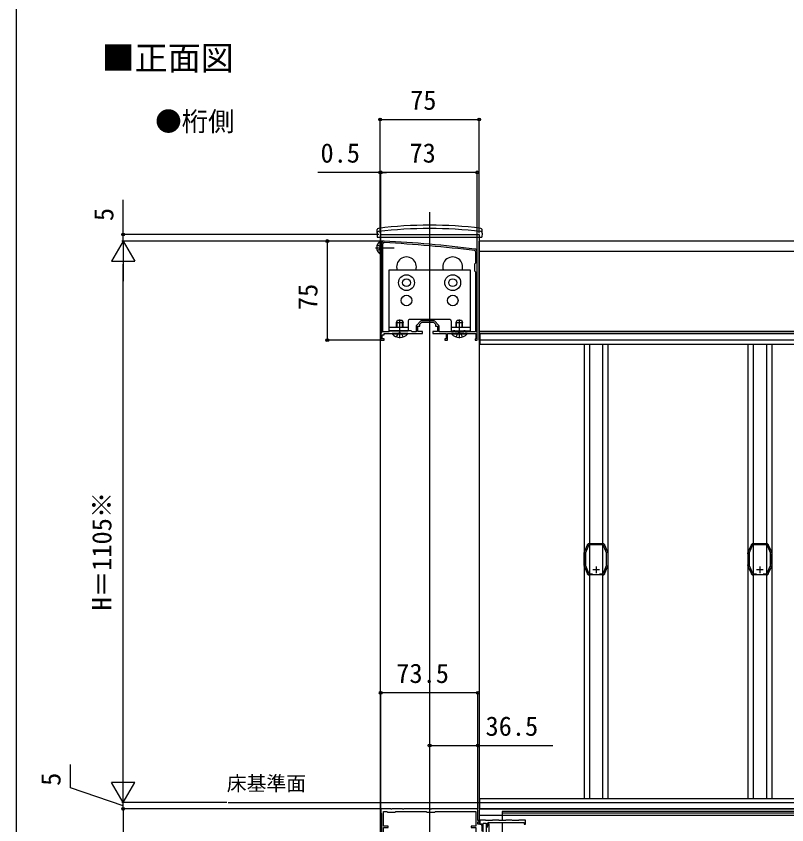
# Model space of a CAD drawing. Units: millimetres, scale not verified. Extents: x -875 to 875, y -1304 to 1296.
# Drawn here: x -875 to -292, y -722 to -110 of the extents above; entities that cross this region are included whole.
import ezdxf
from ezdxf.enums import TextEntityAlignment as Align

# ---------------------------------------------------------------- set-up
doc = ezdxf.new("R2010")
doc.units = ezdxf.units.MM
doc.header["$LTSCALE"] = 8
for name, color, linetype in [('0-1_USER1', 3, 'Continuous'), ('0-2_YKK_11', 7, 'Continuous'), ('0-3_YKK_11E', 7, 'Continuous'), ('0-4_YKK_12', 2, 'Continuous'), ('0-5_YKK_13', 4, 'Continuous'), ('0-6_YKK_D', 6, 'Continuous'), ('0-7_YKK_ZWAK', 7, 'Continuous')]:
    doc.layers.add(name, color=color, linetype=linetype)
doc.styles.add('ＭＳ ゴシック', font='')
doc.styles.get('ＭＳ ゴシック').set_extended_font_data('MS Gothic')

msp = doc.modelspace()

# ---------------------------------------------------------------- linework, layer by layer
at = {"layer": '0-2_YKK_11'}
for p, q in [((-597.3, -349.152), (-597.3, -282.352)), ((-568.936, -341.092), (-571.761, -343.916)), ((-559.124, -340.652), (-567.876, -340.652)), ((-555.239, -343.916), (-558.064, -341.092))]:
    msp.add_line(p, q, dxfattribs=at)
for points in [[(-598.5, -282.352), (-598.5, -349.852), (-599, -350.352), (-599, -355.352), (-596.5, -355.352), (-596.5, -354.352), (-598, -354.352), (-598, -351.352), (-596.5, -351.352), (-596.5, -350.352), (-589.958, -350.352), (-589.775, -350.232), (-589.225, -350.232), (-589.042, -350.352), (-584.958, -350.352), (-584.775, -350.232), (-584.225, -350.232), (-584.042, -350.352), (-578.958, -350.352), (-578.775, -350.232), (-578.225, -350.232), (-578.042, -350.352), (-567.5, -350.352), (-567.5, -348.852), (-571, -348.852), (-571, -344.852), (-569.5, -344.852), (-569.5, -343.352), (-568, -341.852), (-563.958, -341.852), (-563.775, -341.732), (-563.225, -341.732), (-563.042, -341.852), (-559, -341.852), (-557.5, -343.352), (-557.5, -344.852), (-556, -344.852), (-556, -348.852), (-559.5, -348.852), (-559.5, -350.352)], [(-559.5, -350.352), (-549.5, -350.352), (-549.5, -354.352), (-550.5, -354.352), (-550.5, -355.352), (-548.5, -355.352), (-548.5, -350.352), (-539.958, -350.352), (-539.775, -350.232), (-539.225, -350.232), (-539.042, -350.352), (-527, -350.352), (-527, -354.061), (-527.25, -354.357), (-527.5, -354.652), (-527.5, -355.352), (-526, -355.352), (-526, -288.352)], [(-527.2, -288.352), (-527.2, -297.052), (-528, -297.852), (-528, -302.852), (-527.2, -303.652), (-527.2, -349.152), (-535.1, -349.152), (-535.1, -348.352), (-536, -348.352), (-536, -349.152), (-543, -349.152), (-543, -348.352), (-543.9, -348.352), (-543.9, -349.152), (-554.8, -349.152), (-554.8, -344.977)], [(-572.2, -344.977), (-572.2, -349.152), (-575.2, -349.152), (-576, -348.352), (-592, -348.352), (-592.8, -349.152), (-597.3, -349.152)], [(-526.5, -710.352), (-560.542, -710.352), (-560.725, -710.472), (-561.275, -710.472), (-561.458, -710.352), (-581.542, -710.352), (-581.725, -710.472), (-582.275, -710.472), (-582.458, -710.352), (-590.542, -710.352), (-590.725, -710.472), (-591.275, -710.472), (-591.458, -710.352), (-599, -710.352), (-599, -713.352), (-598.5, -713.852)], [(-598.5, -713.852), (-598.5, -855.352), (-593.5, -855.352), (-593.5, -853.352), (-596.5, -853.352), (-596.5, -762.852), (-525.5, -762.852), (-525.5, -758.352)], [(-522.5, -722.852), (-522.5, -721.852), (-525.5, -721.852), (-525.5, -720.152), (-524.5, -720.152), (-524.5, -719.152), (-525.5, -719.152), (-525.5, -711.352)], [(-517.1, -720.652), (-490.5, -720.652), (-490.5, -721.852), (-489.5, -721.852), (-489.5, -718.852), (-494.35, -718.852), (-494.65, -719.152), (-499.35, -719.152), (-499.65, -718.852), (-504.35, -718.852), (-504.65, -719.152), (-509.35, -719.152), (-509.65, -718.852), (-514.35, -718.852), (-514.65, -719.152), (-519.35, -719.152), (-519.65, -718.852), (-524, -718.852), (-524, -721.852), (-522.5, -721.852), (-522.5, -727.277)], [(-521.5, -727.753), (-521.5, -721.152), (-519.1, -721.152), (-519.1, -727.852)], [(-517, -729.052), (-517, -721.922), (-517.445, -721.803), (-518.2, -723.111)], [(-518.1, -724.352), (-518.1, -721.652)]]:
    msp.add_lwpolyline(points, dxfattribs=at)
msp.add_lwpolyline([(-527, -761.352), (-597, -761.352), (-597, -724.352), (-593.5, -724.352), (-593.5, -723.352), (-597, -723.352), (-597, -712.352), (-594.5, -712.352), (-594, -712.852), (-588, -712.852), (-587.5, -712.352), (-564.5, -712.352), (-564, -712.852), (-558, -712.852), (-557.5, -712.352), (-527, -712.352), (-527, -723.352), (-530.5, -723.352), (-530.5, -724.352), (-527, -724.352)], close=True, dxfattribs=at)
for centre, radius, start, end in [((-596.5, -282.352), 2, 86.9684, 180.00001), ((-596.5, -282.352), 0.8, 86.96839, 180.00001), ((-649.281, -1278.951), 998.796, 83.01993, 86.96841), ((-649.281, -1278.951), 999.996, 83.01993, 86.96841), ((-528, -288.352), 0.8, 0.00001, 83.01993), ((-528, -288.352), 2, 0.00001, 83.01993), ((-567.876, -342.152), 1.5, 90.00002, 135.00001), ((-559.124, -342.152), 1.5, 44.99999, 89.99998), ((-570.7, -344.977), 1.5, 134.99999, 179.99998), ((-556.3, -344.977), 1.5, 0.00002, 45.00001), ((-526.5, -711.352), 1, 0.00001, 89.99999), ((-517.1, -721.652), 1, 90.00001, 179.99999)]:
    msp.add_arc(centre, radius, start, end, dxfattribs=at)
at = {"layer": '0-3_YKK_11E'}
for p, q in [((-433.5, -529.253), (-438.5, -529.253)), ((-436, -526.753), (-436, -531.753)), ((-309.5, -529.253), (-314.5, -529.253)), ((-312, -526.753), (-312, -531.753))]:
    msp.add_line(p, q, dxfattribs=at)
for points in [[(-444.883, -515.953), (-444.683, -515.476), (-444.585, -515.374), (-444.488, -515.271), (-442.409, -510.327), (-442.403, -510.19), (-442.388, -510.035)], [(-433.41, -532.252), (-430.598, -532.252), (-428, -526.07), (-428, -516.434), (-430.556, -510.352), (-441.444, -510.352), (-444, -516.434), (-444, -526.071), (-441.402, -532.252), (-438.59, -532.252)], [(-441.22, -509.26), (-441.072, -509.306), (-440.943, -509.352)], [(-440.943, -509.352), (-431.057, -509.352), (-430.929, -509.306), (-430.78, -509.26)], [(-429.613, -510.035), (-429.597, -510.19), (-429.591, -510.327), (-427.512, -515.271), (-427.415, -515.374), (-427.317, -515.476), (-427.117, -515.953)], [(-320.883, -515.953), (-320.683, -515.476), (-320.585, -515.374), (-320.488, -515.271), (-318.409, -510.327), (-318.403, -510.19), (-318.388, -510.035)], [(-309.41, -532.252), (-306.598, -532.252), (-304, -526.07), (-304, -516.434), (-306.556, -510.352), (-317.444, -510.352), (-320, -516.434), (-320, -526.071), (-317.402, -532.252), (-314.59, -532.252)], [(-317.22, -509.26), (-317.072, -509.306), (-316.943, -509.352)], [(-316.943, -509.352), (-307.057, -509.352), (-306.929, -509.306), (-306.78, -509.26)], [(-305.613, -510.035), (-305.597, -510.19), (-305.591, -510.327), (-303.512, -515.271), (-303.415, -515.374), (-303.317, -515.476), (-303.117, -515.953)], [(-445, -525.97), (-445, -525.452), (-444.95, -525.32), (-444.9, -525.188), (-444.9, -517.317), (-444.95, -517.185), (-445, -517.052), (-445, -516.534)], [(-427, -516.534), (-427, -517.052), (-427.05, -517.185), (-427.1, -517.317), (-427.1, -525.188), (-427.05, -525.32), (-427, -525.452), (-427, -525.97)], [(-321, -525.97), (-321, -525.452), (-320.95, -525.32), (-320.9, -525.188), (-320.9, -517.317), (-320.95, -517.185), (-321, -517.052), (-321, -516.534)], [(-303, -516.534), (-303, -517.052), (-303.05, -517.185), (-303.1, -517.317), (-303.1, -525.188), (-303.05, -525.32), (-303, -525.452), (-303, -525.97)], [(-442.388, -532.469), (-442.403, -532.314), (-442.409, -532.177), (-444.488, -527.233), (-444.585, -527.131), (-444.683, -527.028), (-444.883, -526.551)], [(-427.117, -526.551), (-427.317, -527.028), (-427.415, -527.131), (-427.512, -527.233), (-429.591, -532.177), (-429.597, -532.314), (-429.612, -532.469)], [(-318.388, -532.469), (-318.403, -532.314), (-318.409, -532.177), (-320.488, -527.233), (-320.585, -527.131), (-320.683, -527.028), (-320.883, -526.551)], [(-303.117, -526.551), (-303.317, -527.028), (-303.415, -527.131), (-303.512, -527.233), (-305.591, -532.177), (-305.597, -532.314), (-305.612, -532.469)], [(-430.78, -533.245), (-430.929, -533.199), (-431.057, -533.152), (-440.943, -533.152), (-441.071, -533.199), (-441.22, -533.245)], [(-306.78, -533.245), (-306.929, -533.199), (-307.057, -533.152), (-316.943, -533.152), (-317.071, -533.199), (-317.22, -533.245)]]:
    msp.add_lwpolyline(points, dxfattribs=at)
for centre, start, end in [((-441.07, -510.752), 95.73925, 151.44438), ((-430.93, -510.752), 28.55565, 84.26079), ((-317.07, -510.752), 95.73925, 151.44438), ((-306.93, -510.752), 28.55565, 84.26079), ((-443.5, -516.534), 157.21255, 180.00006), ((-428.5, -516.534), 359.99998, 22.78771), ((-319.5, -516.534), 157.21255, 180.00006), ((-304.5, -516.534), 359.99998, 22.78771), ((-443.5, -525.97), 180, 202.78773), ((-428.5, -525.97), 337.21234, 0.00008), ((-319.5, -525.97), 180, 202.78773), ((-304.5, -525.97), 337.21234, 0.00008), ((-441.07, -531.752), 208.55592, 264.26083), ((-430.93, -531.752), 275.73914, 331.44347), ((-317.07, -531.752), 208.55592, 264.26083), ((-306.93, -531.752), 275.73914, 331.44347)]:
    msp.add_arc(centre, 1.5, start, end, dxfattribs=at)
at = {"layer": '0-4_YKK_12'}
for p, q in [((-562, -258.352), (-562, -1205.352)), ((-599.5, -275.352), (-599.5, -277.352)), ((-599.5, -275.352), (-524.5, -275.352)), ((-524.5, -275.352), (-524.5, -277.352)), ((-599.5, -277.352), (-599.5, -733.852)), ((-524.5, -277.352), (-524.5, -721.852)), ((-524.5, -355.355), (-524.5, -280.355)), ((400.5, -280.355), (-524.5, -280.355)), ((400.5, -288.355), (-524.5, -288.355)), ((400.5, -348.855), (-524.5, -348.855)), ((400.5, -350.355), (-524.5, -350.355)), ((-524, -350.352), (-113.5, -350.352)), ((400.5, -355.355), (-524.5, -355.355)), ((-524, -358.352), (-113.5, -358.352)), ((-445, -358.352), (-445, -702.352)), ((-440.943, -358.352), (-440.943, -702.352)), ((-431.057, -358.352), (-431.057, -702.352)), ((-427, -358.352), (-427, -702.352)), ((-321, -358.352), (-321, -702.352)), ((-316.943, -358.352), (-316.943, -702.352)), ((-307.057, -358.352), (-307.057, -702.352)), ((-303, -358.352), (-303, -702.352)), ((-524, -702.352), (-77.5, -702.352)), ((-524, -710.352), (-524, -702.352)), ((-714.5, -705.352), (475.5, -705.352)), ((400.5, -710.352), (-524.5, -710.352)), ((-524.5, -710.352), (-524.5, -716.352)), ((400.5, -715.352), (-524.5, -715.352)), ((-524, -710.352), (-77.5, -710.352)), ((383, -712.352), (-507, -712.352)), ((-507, -712.352), (-507, -719.152)), ((383, -713.552), (-507, -713.552)), ((-507, -720.652), (-507, -755.352))]:
    msp.add_line(p, q, dxfattribs=at)
msp.add_lwpolyline([(-524, -350.352), (-524, -355.352), (-524, -358.352)], dxfattribs=at)
for centre in [(-579.5, -299.852), (-544.5, -299.852)]:
    msp.add_arc(centre, 7.5, 340.52879, 199.47121, dxfattribs=at)
at = {"layer": '0-5_YKK_13'}
for p, q in [((-601.7, -274.352), (-601.653, -271.685)), ((-601.7, -274.352), (-601.648, -277.352)), ((-522.3, -274.352), (-522.352, -277.352)), ((-522.3, -274.352), (-522.347, -271.685)), ((-601.648, -277.352), (-522.352, -277.352)), ((-599.727, -280.602), (-599.5, -280.602)), ((-599.727, -280.602), (-599.727, -290.102)), ((-599.5, -280.602), (-599.5, -290.102)), ((-603, -285.352), (-588.946, -285.352)), ((-601.609, -283.202), (-599.593, -284.207)), ((-601.609, -287.502), (-599.593, -286.497)), ((-599.593, -284.207), (-598.984, -285.352)), ((-599.593, -286.497), (-598.984, -285.352)), ((-599.727, -290.102), (-599.5, -290.102)), ((-587, -342.052), (-586.2, -340.352)), ((-587, -345.452), (-587, -342.052)), ((-587, -342.052), (-582, -342.052)), ((-586.567, -345.452), (-586.567, -341.132)), ((-586.2, -340.352), (-582.8, -340.352)), ((-584.5, -353.852), (-584.5, -339.853)), ((-582.8, -340.352), (-582, -342.052)), ((-582.433, -345.452), (-582.433, -341.132)), ((-582, -345.452), (-582, -342.052)), ((-578.25, -340.852), (-578.25, -348.352)), ((-546.75, -339.852), (-577.25, -339.852)), ((-542, -342.052), (-541.2, -340.352)), ((-542, -345.452), (-542, -342.052)), ((-542, -342.052), (-537, -342.052)), ((-541.567, -345.452), (-541.567, -341.132)), ((-541.2, -340.352), (-537.8, -340.352)), ((-539.5, -353.852), (-539.5, -339.853)), ((-537.8, -340.352), (-537, -342.052)), ((-537.433, -345.452), (-537.433, -341.132)), ((-537, -345.452), (-537, -342.052)), ((-593, -345.452), (-578.25, -345.452)), ((-545.75, -345.452), (-531, -345.452)), ((-542, -349.152), (-542, -348.352)), ((-541.567, -349.152), (-541.567, -348.352)), ((-537.433, -349.152), (-537.433, -348.352)), ((-537, -349.152), (-537, -348.352)), ((-578.6, -350.352), (-590.4, -350.352)), ((-590.4, -350.6), (-590.4, -350.352)), ((-590.4, -350.6), (-578.6, -350.6)), ((-587, -352.935), (-585.645, -350.217)), ((-584.5, -349.609), (-585.645, -350.217)), ((-584.5, -349.609), (-583.355, -350.217)), ((-582, -352.935), (-583.355, -350.217)), ((-578.6, -350.6), (-578.6, -350.352)), ((-533.6, -350.352), (-545.4, -350.352)), ((-545.4, -350.6), (-545.4, -350.352)), ((-545.4, -350.6), (-533.6, -350.6)), ((-542, -352.935), (-540.645, -350.217)), ((-539.5, -349.609), (-540.645, -350.217)), ((-539.5, -349.609), (-538.355, -350.217)), ((-537, -352.935), (-538.355, -350.217)), ((-533.6, -350.6), (-533.6, -350.352))]:
    msp.add_line(p, q, dxfattribs=at)
for points in [[(-531, -348.352), (-531, -302.352), (-593, -302.352), (-593, -348.352), (-578.25, -348.352)], [(-545.75, -340.852), (-545.75, -348.352), (-531, -348.352)]]:
    msp.add_lwpolyline(points, dxfattribs=at)
for centre, radius in [((-579.5, -311.852), 6), ((-544.5, -311.852), 6), ((-579.5, -311.852), 3), ((-544.5, -311.852), 3), ((-579.5, -325.352), 4), ((-544.5, -325.352), 4)]:
    msp.add_circle(centre, radius, dxfattribs=at)
for centre, radius, start, end in [((-562, -588.352), 320, 83.0403, 96.9597), ((-600.697, -274.199), 1, 97.02227, 179), ((-600.654, -271.703), 1, 96.9597, 179), ((-562, -588.352), 317.528, 82.97773, 97.02227), ((-523.346, -271.703), 1, 1, 83.0403), ((-523.303, -274.199), 1, 1, 82.97773), ((-595.9, -285.352), 6.1, 128.85935, 231.14065), ((-577.25, -340.852), 1, 90, 180), ((-546.75, -340.852), 1, 0, 90), ((-584.5, -345.652), 7.7, 219.98312, 320.01688), ((-539.5, -345.652), 7.7, 219.98312, 320.01688)]:
    msp.add_arc(centre, radius, start, end, dxfattribs=at)
at = {"layer": '0-6_YKK_D'}
for p, q in [((-599.5, -258.352), (-599.5, -187.352)), ((-599.5, -188.352), (-524.5, -188.352)), ((-524.5, -274.352), (-524.5, -187.352)), ((-599.5, -228.352), (-646.6, -228.352)), ((-599.5, -274.352), (-599.5, -227.352)), ((-599, -228.352), (-599.5, -228.352)), ((-599, -349.477), (-599, -227.352)), ((-599, -349.477), (-599, -227.352)), ((-526, -228.352), (-599, -228.352)), ((-599, -228.352), (-594.7, -228.352)), ((-526, -287.352), (-526, -227.352)), ((-794, -275.352), (-794, -249.161)), ((-600.5, -275.352), (-795, -275.352)), ((-794, -280.352), (-794, -275.352)), ((-794, -280.352), (-802.75, -295.508)), ((-597.5, -280.352), (-795, -280.352)), ((-597.5, -280.352), (-795, -280.352)), ((-794, -280.352), (-794, -284.652)), ((-794, -280.352), (-785.25, -295.508)), ((-794, -280.352), (-794, -310.663)), ((-597.5, -280.352), (-640.5, -280.352)), ((-639.5, -280.352), (-639.5, -355.352)), ((-802.75, -295.508), (-785.25, -295.508)), ((-794, -687.852), (-794, -297.852)), ((-599.7, -355.352), (-640.5, -355.352)), ((-599, -709.652), (-599, -621.352)), ((-525.5, -622.352), (-599, -622.352)), ((-525.5, -710.352), (-525.5, -621.352)), ((-525.5, -710.352), (-525.5, -661.352)), ((-794, -705.352), (-794, -675.041)), ((-794, -705.352), (-802.75, -690.197)), ((-785.25, -690.197), (-802.75, -690.197)), ((-794, -705.352), (-785.25, -690.197)), ((-794, -705.352), (-794, -701.052)), ((-715.5, -705.352), (-795, -705.352)), ((-715.5, -705.352), (-795, -705.352)), ((-794, -710.352), (-794, -705.352)), ((-794, -710.352), (-794, -705.352)), ((-599.7, -710.352), (-795, -710.352)), ((-599.7, -710.352), (-795, -710.352)), ((-794, -710.352), (-794, -855.352)), ((-794, -710.352), (-794, -714.652))]:
    msp.add_line(p, q, dxfattribs=at)
for points in [[(-562, -662.352), (-525.5, -662.352), (-468.609, -662.352)], [(-794, -707.852), (-834, -694.377), (-834, -676.786)]]:
    msp.add_lwpolyline(points, dxfattribs=at)
for centre in [(-599.5, -188.352), (-524.5, -188.352), (-599.5, -228.352), (-599, -228.352), (-599, -228.352), (-526, -228.352), (-794, -275.352), (-639.5, -280.352), (-639.5, -355.352), (-599, -622.352), (-525.5, -622.352), (-562, -662.352), (-525.5, -662.352), (-794, -710.352), (-794, -710.352)]:
    msp.add_circle(centre, 1.075, dxfattribs=at)
at = {"layer": '0-7_YKK_ZWAK'}
msp.add_line((-875, 1245.9), (-875, -1304.1), dxfattribs=at)

# ---------------------------------------------------------------- texts
at = {"layer": '0-1_USER1', "style": 'ＭＳ ゴシック'}
for s, height, p in [('■正面図', 18.33, (-810.256, -156.401)), ('●桁側', 14.66, (-769.727, -201.486)), ('床基準面', 11, (-715.568, -699.827))]:
    msp.add_text(s, height=height, dxfattribs=at).set_placement(p, align=Align.BOTTOM_LEFT)
at = {"layer": '0-6_YKK_D', "style": 'ＭＳ ゴシック'}
for s, p in [('75', (-576.773, -185.352)), ('0.5', (-644.623, -225.352)), ('73', (-577.273, -225.352)), ('73.5', (-587.25, -619.352)), ('36.5', (-519.677, -659.352))]:
    msp.add_text(s, height=14.66, dxfattribs=at).set_placement(p, align=Align.BOTTOM_LEFT)
for s, p in [('5', (-797, -265.23)), ('75', (-642.5, -332.625)), ('H＝1105※', (-798.477, -560.011)), ('5', (-837, -692.854))]:
    msp.add_text(s, height=14.66, rotation=90, dxfattribs=at).set_placement(p, align=Align.BOTTOM_LEFT)

doc.saveas('drawing.dxf')
